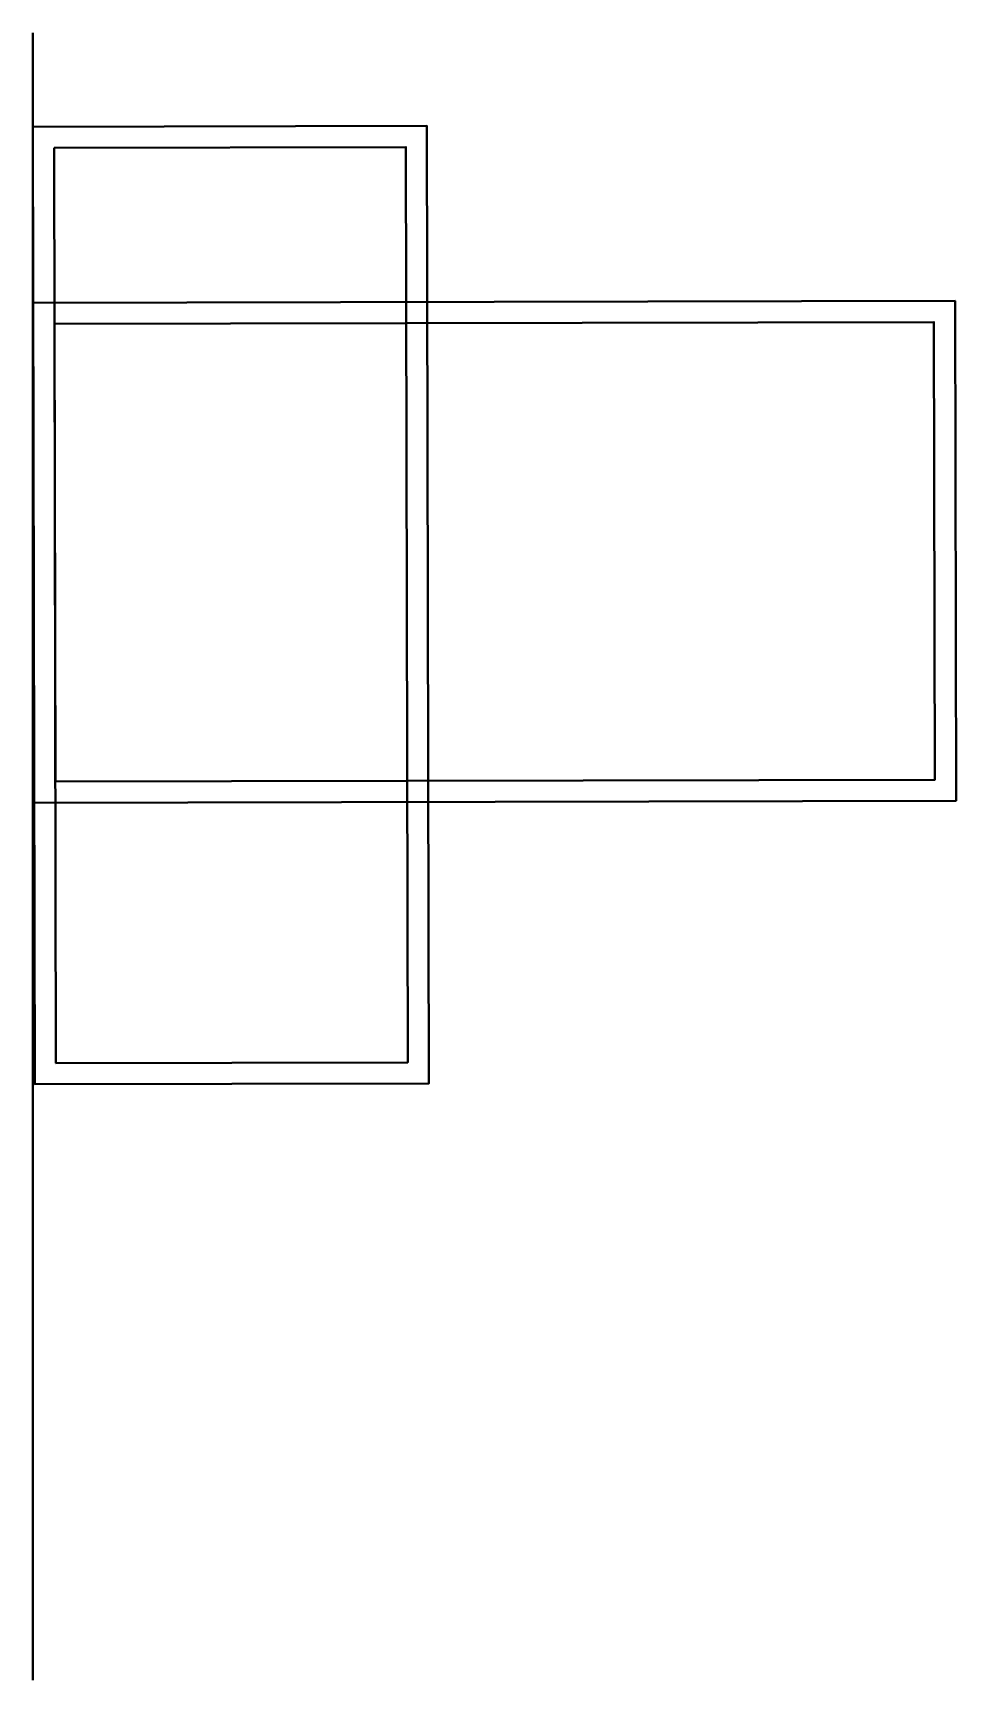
# Model space of a CAD drawing. Header units: inches. Extents: x -422522 to 22891, y -2973 to 414515.
# Drawn here: x 4018 to 5330, y 462 to 2801 of the extents above; entities that cross this region are included whole.
import ezdxf

# ---------------------------------------------------------------- set-up
doc = ezdxf.new("R2010")
doc.units = ezdxf.units.IN
doc.header["$MEASUREMENT"] = 0
doc.layers.get('0').update_dxf_attribs({"lineweight": 40})

msp = doc.modelspace()

# ---------------------------------------------------------------- linework, layer by layer
msp.add_line((4017.69653, 2801.35648), (4017.69653, 461.86485))
for points in [[(4017.69653, 2668.03947), (4577.69534, 2669.19604), (4580.50415, 1309.19894), (4020.50535, 1308.04237)], [(4047.75843, 2638.10149), (4547.75736, 2639.13414), (4550.44226, 1339.13691), (4050.44332, 1338.10426)], [(4019.67922, 1708.04151), (4018.21286, 2418.04), (5328.21007, 2420.74555), (5329.67643, 1710.74706)], [(4049.6172, 1738.10341), (4048.27475, 2388.10202), (5298.27209, 2390.68365), (5299.61454, 1740.68504)]]:
    msp.add_lwpolyline(points, close=True)

doc.saveas('drawing.dxf')
